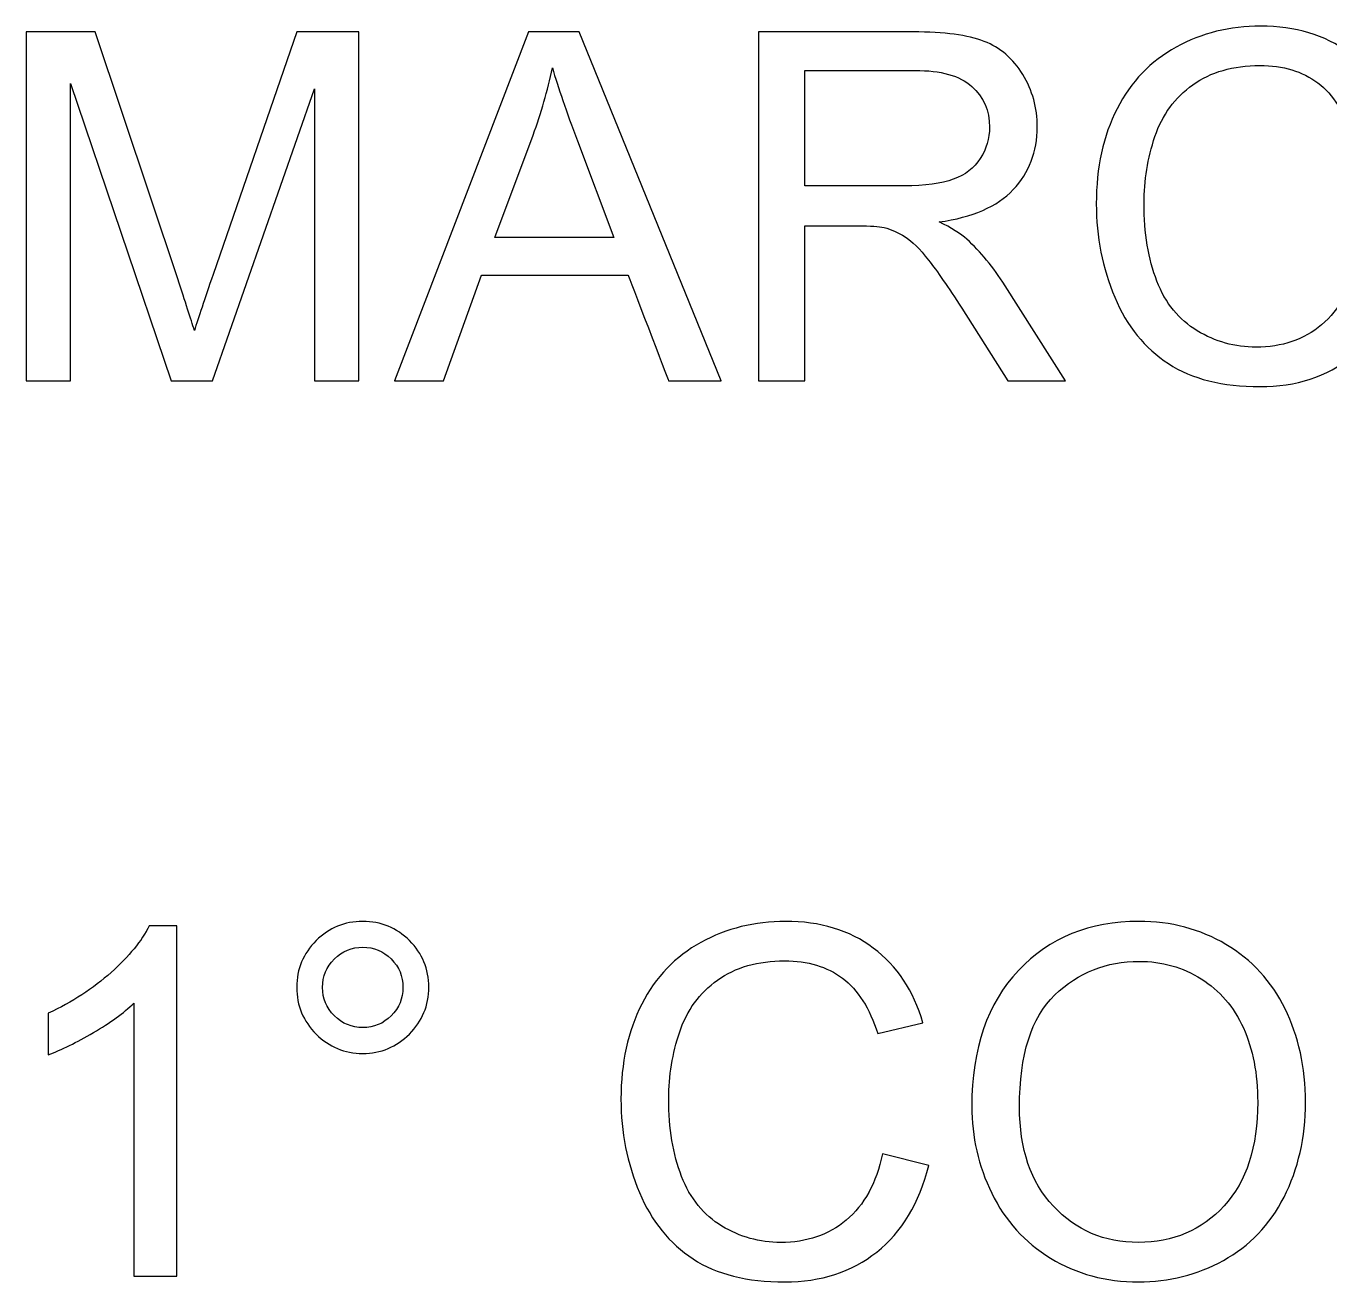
# Model space of a CAD drawing. Header units: centimetres. Extents: x -388 to 387, y -439 to 439.
# Drawn here: x -315.45 to -292.79, y -420.52 to -398.69 of the extents above; entities that cross this region are included whole.
import ezdxf

# ---------------------------------------------------------------- set-up
doc = ezdxf.new("R2010")
doc.units = ezdxf.units.CM
doc.header["$MEASUREMENT"] = 0
doc.layers.add('Layer 1', color=7, linetype='Continuous')

msp = doc.modelspace()

# ---------------------------------------------------------------- linework, layer by layer
at = {"layer": 'Layer 1', "color": 114}
for points, knots in [([(-315.4549, -404.8546), (-315.4549, -404.8546), (-315.4549, -398.7924), (-315.4549, -398.7924), (-315.4549, -398.7924), (-315.4549, -398.7924), (-314.2526, -398.7924), (-314.2526, -398.7924), (-314.2526, -398.7924), (-314.2526, -398.7924), (-312.8189, -403.0836), (-312.8189, -403.0836), (-312.8189, -403.0836), (-312.6863, -403.483), (-312.5903, -403.7822), (-312.5297, -403.9811), (-312.5297, -403.9811), (-312.4605, -403.761), (-312.3519, -403.4364), (-312.2051, -403.0089), (-312.2051, -403.0089), (-312.2051, -403.0089), (-310.746, -398.7924), (-310.746, -398.7924), (-310.746, -398.7924), (-310.746, -398.7924), (-309.6721, -398.7924), (-309.6721, -398.7924), (-309.6721, -398.7924), (-309.6721, -398.7924), (-309.6721, -404.8546), (-309.6721, -404.8546), (-309.6721, -404.8546), (-309.6721, -404.8546), (-310.4426, -404.8546), (-310.4426, -404.8546), (-310.4426, -404.8546), (-310.4426, -404.8546), (-310.4426, -399.783), (-310.4426, -399.783), (-310.4426, -399.783), (-310.4426, -399.783), (-312.2122, -404.8546), (-312.2122, -404.8546), (-312.2122, -404.8546), (-312.2122, -404.8546), (-312.9346, -404.8546), (-312.9346, -404.8546), (-312.9346, -404.8546), (-312.9346, -404.8546), (-314.6844, -399.6899), (-314.6844, -399.6899), (-314.6844, -399.6899), (-314.6844, -399.6899), (-314.6844, -404.8546), (-314.6844, -404.8546), (-314.6844, -404.8546), (-314.6844, -404.8546), (-315.4549, -404.8546), (-315.4549, -404.8546)], [0, 0, 0, 0, 0.0625, 0.0625, 0.0625, 0.0625, 0.125, 0.125, 0.125, 0.125, 0.1875, 0.1875, 0.1875, 0.1875, 0.25, 0.25, 0.25, 0.25, 0.3125, 0.3125, 0.3125, 0.3125, 0.375, 0.375, 0.375, 0.375, 0.4375, 0.4375, 0.4375, 0.4375, 0.5, 0.5, 0.5, 0.5, 0.5625, 0.5625, 0.5625, 0.5625, 0.625, 0.625, 0.625, 0.625, 0.6875, 0.6875, 0.6875, 0.6875, 0.75, 0.75, 0.75, 0.75, 0.8125, 0.8125, 0.8125, 0.8125, 0.875, 0.875, 0.875, 0.875, 1, 1, 1, 1]), ([(-309.0498, -404.8546), (-309.0498, -404.8546), (-306.7243, -398.7924), (-306.7243, -398.7924), (-306.7243, -398.7924), (-306.7243, -398.7924), (-305.8423, -398.7924), (-305.8423, -398.7924), (-305.8423, -398.7924), (-305.8423, -398.7924), (-303.3743, -404.8546), (-303.3743, -404.8546), (-303.3743, -404.8546), (-303.3743, -404.8546), (-304.2873, -404.8546), (-304.2873, -404.8546), (-304.2873, -404.8546), (-304.2873, -404.8546), (-304.9886, -403.0173), (-304.9886, -403.0173), (-304.9886, -403.0173), (-304.9886, -403.0173), (-307.5413, -403.0173), (-307.5413, -403.0173), (-307.5413, -403.0173), (-307.5413, -403.0173), (-308.1989, -404.8546), (-308.1989, -404.8546), (-308.1989, -404.8546), (-308.1989, -404.8546), (-309.0498, -404.8546), (-309.0498, -404.8546)], [0, 0, 0, 0, 0.1111111, 0.1111111, 0.1111111, 0.1111111, 0.2222222, 0.2222222, 0.2222222, 0.2222222, 0.3333333, 0.3333333, 0.3333333, 0.3333333, 0.4444444, 0.4444444, 0.4444444, 0.4444445, 0.5555556, 0.5555556, 0.5555556, 0.5555556, 0.6666667, 0.6666667, 0.6666667, 0.6666667, 0.7777778, 0.7777778, 0.7777778, 0.7777778, 1, 1, 1, 1]), ([(-302.7209, -404.8546), (-302.7209, -404.8546), (-302.7209, -398.7924), (-302.7209, -398.7924), (-302.7209, -398.7924), (-302.7209, -398.7924), (-300.0342, -398.7924), (-300.0342, -398.7924), (-300.0342, -398.7924), (-299.4937, -398.7924), (-299.0831, -398.8475), (-298.8023, -398.9561), (-298.8023, -398.9561), (-298.5214, -399.0648), (-298.2971, -399.2567), (-298.1292, -399.5319), (-298.1292, -399.5319), (-297.9612, -399.807), (-297.878, -400.1118), (-297.878, -400.4449), (-297.878, -400.4449), (-297.878, -400.8753), (-298.0177, -401.2379), (-298.2957, -401.5328), (-298.2957, -401.5328), (-298.5737, -401.8278), (-299.0026, -402.014), (-299.584, -402.0945), (-299.584, -402.0945), (-299.3709, -402.1961), (-299.2101, -402.2977), (-299.1, -402.3964), (-299.1, -402.3964), (-298.8658, -402.6109), (-298.6442, -402.8804), (-298.4368, -403.2036), (-298.4368, -403.2036), (-298.4368, -403.2036), (-297.3883, -404.8546), (-297.3883, -404.8546), (-297.3883, -404.8546), (-297.3883, -404.8546), (-298.3902, -404.8546), (-298.3902, -404.8546), (-298.3902, -404.8546), (-298.3902, -404.8546), (-299.1917, -403.5931), (-299.1917, -403.5931), (-299.1917, -403.5931), (-299.4246, -403.2276), (-299.6179, -402.9496), (-299.7689, -402.7563), (-299.7689, -402.7563), (-299.9213, -402.5629), (-300.0567, -402.4289), (-300.1767, -402.3513), (-300.1767, -402.3513), (-300.2952, -402.2751), (-300.418, -402.2215), (-300.5422, -402.1904), (-300.5422, -402.1904), (-300.6325, -402.1721), (-300.7806, -402.1622), (-300.9881, -402.1622), (-300.9881, -402.1622), (-300.9881, -402.1622), (-301.9166, -402.1622), (-301.9166, -402.1622), (-301.9166, -402.1622), (-301.9166, -402.1622), (-301.9166, -404.8546), (-301.9166, -404.8546), (-301.9166, -404.8546), (-301.9166, -404.8546), (-302.7209, -404.8546), (-302.7209, -404.8546)], [0, 0, 0, 0, 0.05, 0.05, 0.05, 0.05, 0.1, 0.1, 0.1, 0.1, 0.15, 0.15, 0.15, 0.15, 0.2, 0.2, 0.2, 0.2, 0.25, 0.25, 0.25, 0.25, 0.3, 0.3, 0.3, 0.3, 0.35, 0.35, 0.35, 0.35, 0.4, 0.4, 0.4, 0.4, 0.45, 0.45, 0.45, 0.45, 0.5, 0.5, 0.5, 0.5, 0.55, 0.55, 0.55, 0.55, 0.6, 0.6, 0.6, 0.6, 0.65, 0.65, 0.65, 0.65, 0.7, 0.7, 0.7, 0.7, 0.75, 0.75, 0.75, 0.75, 0.8, 0.8, 0.8, 0.8, 0.85, 0.85, 0.85, 0.85, 0.9, 0.9, 0.9, 0.9, 1, 1, 1, 1]), ([(-292.3054, -402.728), (-292.3054, -402.728), (-291.5011, -402.9312), (-291.5011, -402.9312), (-291.5011, -402.9312), (-291.669, -403.5902), (-291.971, -404.0912), (-292.407, -404.4369), (-292.407, -404.4369), (-292.8431, -404.7826), (-293.3765, -404.9562), (-294.0073, -404.9562), (-294.0073, -404.9562), (-294.6592, -404.9562), (-295.1898, -404.8236), (-295.599, -404.5569), (-295.599, -404.5569), (-296.0082, -404.2916), (-296.3187, -403.9063), (-296.5317, -403.4026), (-296.5317, -403.4026), (-296.7448, -402.8974), (-296.8521, -402.3569), (-296.8521, -401.7784), (-296.8521, -401.7784), (-296.8521, -401.1476), (-296.7321, -400.5973), (-296.4908, -400.1274), (-296.4908, -400.1274), (-296.2495, -399.6575), (-295.9066, -399.3004), (-295.4621, -399.0563), (-295.4621, -399.0563), (-295.0176, -398.8122), (-294.528, -398.6908), (-293.9946, -398.6908), (-293.9946, -398.6908), (-293.3878, -398.6908), (-292.8784, -398.8447), (-292.4663, -399.1537), (-292.4663, -399.1537), (-292.0529, -399.4627), (-291.765, -399.8959), (-291.6027, -400.4547), (-291.6027, -400.4547), (-291.6027, -400.4547), (-292.3901, -400.641), (-292.3901, -400.641), (-292.3901, -400.641), (-292.5298, -400.2007), (-292.7344, -399.879), (-293.0011, -399.6786), (-293.0011, -399.6786), (-293.2678, -399.4768), (-293.6037, -399.3766), (-294.0087, -399.3766), (-294.0087, -399.3766), (-294.4729, -399.3766), (-294.8624, -399.4881), (-295.1742, -399.7111), (-295.1742, -399.7111), (-295.4861, -399.934), (-295.7062, -400.2346), (-295.8318, -400.61), (-295.8318, -400.61), (-295.9588, -400.9867), (-296.0223, -401.3748), (-296.0223, -401.7741), (-296.0223, -401.7741), (-296.0223, -402.2892), (-295.9475, -402.7393), (-295.798, -403.1232), (-295.798, -403.1232), (-295.6484, -403.5084), (-295.4155, -403.7949), (-295.0995, -403.9854), (-295.0995, -403.9854), (-294.7834, -404.1759), (-294.4419, -404.2704), (-294.0736, -404.2704), (-294.0736, -404.2704), (-293.6248, -404.2704), (-293.2467, -404.1406), (-292.9362, -403.8823), (-292.9362, -403.8823), (-292.6258, -403.6227), (-292.4155, -403.2389), (-292.3054, -402.728)], [0, 0, 0, 0, 0.0434783, 0.0434783, 0.0434783, 0.0434783, 0.0869565, 0.0869565, 0.0869565, 0.0869565, 0.1304348, 0.1304348, 0.1304348, 0.1304348, 0.173913, 0.173913, 0.173913, 0.1739131, 0.2173913, 0.2173913, 0.2173913, 0.2173913, 0.2608696, 0.2608696, 0.2608696, 0.2608696, 0.3043478, 0.3043478, 0.3043478, 0.3043478, 0.3478261, 0.3478261, 0.3478261, 0.3478261, 0.3913043, 0.3913043, 0.3913043, 0.3913044, 0.4347826, 0.4347826, 0.4347826, 0.4347826, 0.4782609, 0.4782609, 0.4782609, 0.4782609, 0.5217391, 0.5217391, 0.5217391, 0.5217391, 0.5652174, 0.5652174, 0.5652174, 0.5652174, 0.6086957, 0.6086957, 0.6086957, 0.6086957, 0.6521739, 0.6521739, 0.6521739, 0.6521739, 0.6956522, 0.6956522, 0.6956522, 0.6956522, 0.7391304, 0.7391304, 0.7391304, 0.7391304, 0.7826087, 0.7826087, 0.7826087, 0.7826087, 0.826087, 0.826087, 0.826087, 0.826087, 0.8695652, 0.8695652, 0.8695652, 0.8695652, 0.9130435, 0.9130435, 0.9130435, 0.9130435, 1, 1, 1, 1]), ([(-307.3057, -402.3654), (-307.3057, -402.3654), (-305.2398, -402.3654), (-305.2398, -402.3654), (-305.2398, -402.3654), (-305.2398, -402.3654), (-305.872, -400.6848), (-305.872, -400.6848), (-305.872, -400.6848), (-306.0625, -400.1739), (-306.2064, -399.752), (-306.3066, -399.419), (-306.3066, -399.419), (-306.3898, -399.8141), (-306.5013, -400.2021), (-306.641, -400.586), (-306.641, -400.586), (-306.641, -400.586), (-307.3057, -402.3654), (-307.3057, -402.3654)], [0, 0, 0, 0, 0.1666667, 0.1666667, 0.1666667, 0.1666667, 0.3333333, 0.3333333, 0.3333333, 0.3333333, 0.5, 0.5, 0.5, 0.5, 0.6666667, 0.6666667, 0.6666667, 0.6666667, 1, 1, 1, 1]), ([(-301.9166, -401.4679), (-301.9166, -401.4679), (-300.195, -401.4679), (-300.195, -401.4679), (-300.195, -401.4679), (-299.8281, -401.4679), (-299.5431, -401.4298), (-299.3371, -401.3536), (-299.3371, -401.3536), (-299.131, -401.2788), (-298.9744, -401.1575), (-298.8686, -400.9896), (-298.8686, -400.9896), (-298.7613, -400.823), (-298.7077, -400.6424), (-298.7077, -400.4463), (-298.7077, -400.4463), (-298.7077, -400.1598), (-298.8107, -399.9227), (-299.0182, -399.7379), (-299.0182, -399.7379), (-299.2256, -399.553), (-299.553, -399.4613), (-300.0003, -399.4613), (-300.0003, -399.4613), (-300.0003, -399.4613), (-301.9166, -399.4613), (-301.9166, -399.4613), (-301.9166, -399.4613), (-301.9166, -399.4613), (-301.9166, -401.4679), (-301.9166, -401.4679)], [0, 0, 0, 0, 0.1111111, 0.1111111, 0.1111111, 0.1111111, 0.2222222, 0.2222222, 0.2222222, 0.2222222, 0.3333333, 0.3333333, 0.3333333, 0.3333333, 0.4444444, 0.4444444, 0.4444444, 0.4444445, 0.5555556, 0.5555556, 0.5555556, 0.5555556, 0.6666667, 0.6666667, 0.6666667, 0.6666667, 0.7777778, 0.7777778, 0.7777778, 0.7777778, 1, 1, 1, 1])]:
    msp.add_open_spline(points, degree=3, knots=knots, dxfattribs=at)
at = {"layer": 'Layer 1', "color": 114, "lineweight": 9}
for points, knots in [([(-315.4549, -404.8546), (-315.4549, -404.8546), (-315.4549, -398.7924), (-315.4549, -398.7924), (-315.4549, -398.7924), (-315.4549, -398.7924), (-314.2526, -398.7924), (-314.2526, -398.7924), (-314.2526, -398.7924), (-314.2526, -398.7924), (-312.8189, -403.0836), (-312.8189, -403.0836), (-312.8189, -403.0836), (-312.6863, -403.483), (-312.5903, -403.7822), (-312.5297, -403.9811), (-312.5297, -403.9811), (-312.4605, -403.761), (-312.3519, -403.4364), (-312.2051, -403.0089), (-312.2051, -403.0089), (-312.2051, -403.0089), (-310.746, -398.7924), (-310.746, -398.7924), (-310.746, -398.7924), (-310.746, -398.7924), (-309.6721, -398.7924), (-309.6721, -398.7924), (-309.6721, -398.7924), (-309.6721, -398.7924), (-309.6721, -404.8546), (-309.6721, -404.8546), (-309.6721, -404.8546), (-309.6721, -404.8546), (-310.4426, -404.8546), (-310.4426, -404.8546), (-310.4426, -404.8546), (-310.4426, -404.8546), (-310.4426, -399.783), (-310.4426, -399.783), (-310.4426, -399.783), (-310.4426, -399.783), (-312.2122, -404.8546), (-312.2122, -404.8546), (-312.2122, -404.8546), (-312.2122, -404.8546), (-312.9346, -404.8546), (-312.9346, -404.8546), (-312.9346, -404.8546), (-312.9346, -404.8546), (-314.6844, -399.6899), (-314.6844, -399.6899), (-314.6844, -399.6899), (-314.6844, -399.6899), (-314.6844, -404.8546), (-314.6844, -404.8546), (-314.6844, -404.8546), (-314.6844, -404.8546), (-315.4549, -404.8546), (-315.4549, -404.8546)], [0, 0, 0, 0, 0.0625, 0.0625, 0.0625, 0.0625, 0.125, 0.125, 0.125, 0.125, 0.1875, 0.1875, 0.1875, 0.1875, 0.25, 0.25, 0.25, 0.25, 0.3125, 0.3125, 0.3125, 0.3125, 0.375, 0.375, 0.375, 0.375, 0.4375, 0.4375, 0.4375, 0.4375, 0.5, 0.5, 0.5, 0.5, 0.5625, 0.5625, 0.5625, 0.5625, 0.625, 0.625, 0.625, 0.625, 0.6875, 0.6875, 0.6875, 0.6875, 0.75, 0.75, 0.75, 0.75, 0.8125, 0.8125, 0.8125, 0.8125, 0.875, 0.875, 0.875, 0.875, 1, 1, 1, 1]), ([(-309.0498, -404.8546), (-309.0498, -404.8546), (-306.7243, -398.7924), (-306.7243, -398.7924), (-306.7243, -398.7924), (-306.7243, -398.7924), (-305.8423, -398.7924), (-305.8423, -398.7924), (-305.8423, -398.7924), (-305.8423, -398.7924), (-303.3743, -404.8546), (-303.3743, -404.8546), (-303.3743, -404.8546), (-303.3743, -404.8546), (-304.2873, -404.8546), (-304.2873, -404.8546), (-304.2873, -404.8546), (-304.2873, -404.8546), (-304.9886, -403.0173), (-304.9886, -403.0173), (-304.9886, -403.0173), (-304.9886, -403.0173), (-307.5413, -403.0173), (-307.5413, -403.0173), (-307.5413, -403.0173), (-307.5413, -403.0173), (-308.1989, -404.8546), (-308.1989, -404.8546), (-308.1989, -404.8546), (-308.1989, -404.8546), (-309.0498, -404.8546), (-309.0498, -404.8546)], [0, 0, 0, 0, 0.1111111, 0.1111111, 0.1111111, 0.1111111, 0.2222222, 0.2222222, 0.2222222, 0.2222222, 0.3333333, 0.3333333, 0.3333333, 0.3333333, 0.4444444, 0.4444444, 0.4444444, 0.4444445, 0.5555556, 0.5555556, 0.5555556, 0.5555556, 0.6666667, 0.6666667, 0.6666667, 0.6666667, 0.7777778, 0.7777778, 0.7777778, 0.7777778, 1, 1, 1, 1]), ([(-302.7209, -404.8546), (-302.7209, -404.8546), (-302.7209, -398.7924), (-302.7209, -398.7924), (-302.7209, -398.7924), (-302.7209, -398.7924), (-300.0342, -398.7924), (-300.0342, -398.7924), (-300.0342, -398.7924), (-299.4937, -398.7924), (-299.0831, -398.8475), (-298.8023, -398.9561), (-298.8023, -398.9561), (-298.5214, -399.0648), (-298.2971, -399.2567), (-298.1292, -399.5319), (-298.1292, -399.5319), (-297.9612, -399.807), (-297.878, -400.1118), (-297.878, -400.4449), (-297.878, -400.4449), (-297.878, -400.8753), (-298.0177, -401.2379), (-298.2957, -401.5328), (-298.2957, -401.5328), (-298.5737, -401.8278), (-299.0026, -402.014), (-299.584, -402.0945), (-299.584, -402.0945), (-299.3709, -402.1961), (-299.2101, -402.2977), (-299.1, -402.3964), (-299.1, -402.3964), (-298.8658, -402.6109), (-298.6442, -402.8804), (-298.4368, -403.2036), (-298.4368, -403.2036), (-298.4368, -403.2036), (-297.3883, -404.8546), (-297.3883, -404.8546), (-297.3883, -404.8546), (-297.3883, -404.8546), (-298.3902, -404.8546), (-298.3902, -404.8546), (-298.3902, -404.8546), (-298.3902, -404.8546), (-299.1917, -403.5931), (-299.1917, -403.5931), (-299.1917, -403.5931), (-299.4246, -403.2276), (-299.6179, -402.9496), (-299.7689, -402.7563), (-299.7689, -402.7563), (-299.9213, -402.5629), (-300.0567, -402.4289), (-300.1767, -402.3513), (-300.1767, -402.3513), (-300.2952, -402.2751), (-300.418, -402.2215), (-300.5422, -402.1904), (-300.5422, -402.1904), (-300.6325, -402.1721), (-300.7806, -402.1622), (-300.9881, -402.1622), (-300.9881, -402.1622), (-300.9881, -402.1622), (-301.9166, -402.1622), (-301.9166, -402.1622), (-301.9166, -402.1622), (-301.9166, -402.1622), (-301.9166, -404.8546), (-301.9166, -404.8546), (-301.9166, -404.8546), (-301.9166, -404.8546), (-302.7209, -404.8546), (-302.7209, -404.8546)], [0, 0, 0, 0, 0.05, 0.05, 0.05, 0.05, 0.1, 0.1, 0.1, 0.1, 0.15, 0.15, 0.15, 0.15, 0.2, 0.2, 0.2, 0.2, 0.25, 0.25, 0.25, 0.25, 0.3, 0.3, 0.3, 0.3, 0.35, 0.35, 0.35, 0.35, 0.4, 0.4, 0.4, 0.4, 0.45, 0.45, 0.45, 0.45, 0.5, 0.5, 0.5, 0.5, 0.55, 0.55, 0.55, 0.55, 0.6, 0.6, 0.6, 0.6, 0.65, 0.65, 0.65, 0.65, 0.7, 0.7, 0.7, 0.7, 0.75, 0.75, 0.75, 0.75, 0.8, 0.8, 0.8, 0.8, 0.85, 0.85, 0.85, 0.85, 0.9, 0.9, 0.9, 0.9, 1, 1, 1, 1]), ([(-292.3054, -402.728), (-292.3054, -402.728), (-291.5011, -402.9312), (-291.5011, -402.9312), (-291.5011, -402.9312), (-291.669, -403.5902), (-291.971, -404.0912), (-292.407, -404.4369), (-292.407, -404.4369), (-292.8431, -404.7826), (-293.3765, -404.9562), (-294.0073, -404.9562), (-294.0073, -404.9562), (-294.6592, -404.9562), (-295.1898, -404.8236), (-295.599, -404.5569), (-295.599, -404.5569), (-296.0082, -404.2916), (-296.3187, -403.9063), (-296.5317, -403.4026), (-296.5317, -403.4026), (-296.7448, -402.8974), (-296.8521, -402.3569), (-296.8521, -401.7784), (-296.8521, -401.7784), (-296.8521, -401.1476), (-296.7321, -400.5973), (-296.4908, -400.1274), (-296.4908, -400.1274), (-296.2495, -399.6575), (-295.9066, -399.3004), (-295.4621, -399.0563), (-295.4621, -399.0563), (-295.0176, -398.8122), (-294.528, -398.6908), (-293.9946, -398.6908), (-293.9946, -398.6908), (-293.3878, -398.6908), (-292.8784, -398.8447), (-292.4663, -399.1537), (-292.4663, -399.1537), (-292.0529, -399.4627), (-291.765, -399.8959), (-291.6027, -400.4547), (-291.6027, -400.4547), (-291.6027, -400.4547), (-292.3901, -400.641), (-292.3901, -400.641), (-292.3901, -400.641), (-292.5298, -400.2007), (-292.7344, -399.879), (-293.0011, -399.6786), (-293.0011, -399.6786), (-293.2678, -399.4768), (-293.6037, -399.3766), (-294.0087, -399.3766), (-294.0087, -399.3766), (-294.4729, -399.3766), (-294.8624, -399.4881), (-295.1742, -399.7111), (-295.1742, -399.7111), (-295.4861, -399.934), (-295.7062, -400.2346), (-295.8318, -400.61), (-295.8318, -400.61), (-295.9588, -400.9867), (-296.0223, -401.3748), (-296.0223, -401.7741), (-296.0223, -401.7741), (-296.0223, -402.2892), (-295.9475, -402.7393), (-295.798, -403.1232), (-295.798, -403.1232), (-295.6484, -403.5084), (-295.4155, -403.7949), (-295.0995, -403.9854), (-295.0995, -403.9854), (-294.7834, -404.1759), (-294.4419, -404.2704), (-294.0736, -404.2704), (-294.0736, -404.2704), (-293.6248, -404.2704), (-293.2467, -404.1406), (-292.9362, -403.8823), (-292.9362, -403.8823), (-292.6258, -403.6227), (-292.4155, -403.2389), (-292.3054, -402.728)], [0, 0, 0, 0, 0.0434783, 0.0434783, 0.0434783, 0.0434783, 0.0869565, 0.0869565, 0.0869565, 0.0869565, 0.1304348, 0.1304348, 0.1304348, 0.1304348, 0.173913, 0.173913, 0.173913, 0.1739131, 0.2173913, 0.2173913, 0.2173913, 0.2173913, 0.2608696, 0.2608696, 0.2608696, 0.2608696, 0.3043478, 0.3043478, 0.3043478, 0.3043478, 0.3478261, 0.3478261, 0.3478261, 0.3478261, 0.3913043, 0.3913043, 0.3913043, 0.3913044, 0.4347826, 0.4347826, 0.4347826, 0.4347826, 0.4782609, 0.4782609, 0.4782609, 0.4782609, 0.5217391, 0.5217391, 0.5217391, 0.5217391, 0.5652174, 0.5652174, 0.5652174, 0.5652174, 0.6086957, 0.6086957, 0.6086957, 0.6086957, 0.6521739, 0.6521739, 0.6521739, 0.6521739, 0.6956522, 0.6956522, 0.6956522, 0.6956522, 0.7391304, 0.7391304, 0.7391304, 0.7391304, 0.7826087, 0.7826087, 0.7826087, 0.7826087, 0.826087, 0.826087, 0.826087, 0.826087, 0.8695652, 0.8695652, 0.8695652, 0.8695652, 0.9130435, 0.9130435, 0.9130435, 0.9130435, 1, 1, 1, 1]), ([(-307.3057, -402.3654), (-307.3057, -402.3654), (-305.2398, -402.3654), (-305.2398, -402.3654), (-305.2398, -402.3654), (-305.2398, -402.3654), (-305.872, -400.6848), (-305.872, -400.6848), (-305.872, -400.6848), (-306.0625, -400.1739), (-306.2064, -399.752), (-306.3066, -399.419), (-306.3066, -399.419), (-306.3898, -399.8141), (-306.5013, -400.2021), (-306.641, -400.586), (-306.641, -400.586), (-306.641, -400.586), (-307.3057, -402.3654), (-307.3057, -402.3654)], [0, 0, 0, 0, 0.1666667, 0.1666667, 0.1666667, 0.1666667, 0.3333333, 0.3333333, 0.3333333, 0.3333333, 0.5, 0.5, 0.5, 0.5, 0.6666667, 0.6666667, 0.6666667, 0.6666667, 1, 1, 1, 1]), ([(-301.9166, -401.4679), (-301.9166, -401.4679), (-300.195, -401.4679), (-300.195, -401.4679), (-300.195, -401.4679), (-299.8281, -401.4679), (-299.5431, -401.4298), (-299.3371, -401.3536), (-299.3371, -401.3536), (-299.131, -401.2788), (-298.9744, -401.1575), (-298.8686, -400.9896), (-298.8686, -400.9896), (-298.7613, -400.823), (-298.7077, -400.6424), (-298.7077, -400.4463), (-298.7077, -400.4463), (-298.7077, -400.1598), (-298.8107, -399.9227), (-299.0182, -399.7379), (-299.0182, -399.7379), (-299.2256, -399.553), (-299.553, -399.4613), (-300.0003, -399.4613), (-300.0003, -399.4613), (-300.0003, -399.4613), (-301.9166, -399.4613), (-301.9166, -399.4613), (-301.9166, -399.4613), (-301.9166, -399.4613), (-301.9166, -401.4679), (-301.9166, -401.4679)], [0, 0, 0, 0, 0.1111111, 0.1111111, 0.1111111, 0.1111111, 0.2222222, 0.2222222, 0.2222222, 0.2222222, 0.3333333, 0.3333333, 0.3333333, 0.3333333, 0.4444444, 0.4444444, 0.4444444, 0.4444445, 0.5555556, 0.5555556, 0.5555556, 0.5555556, 0.6666667, 0.6666667, 0.6666667, 0.6666667, 0.7777778, 0.7777778, 0.7777778, 0.7777778, 1, 1, 1, 1])]:
    msp.add_open_spline(points, degree=3, knots=knots, dxfattribs=at)
at = {"layer": 'Layer 1', "color": 240}
for points, knots in [([(-310.7498, -415.3942), (-310.7498, -415.0781), (-310.6369, -414.8085), (-310.4125, -414.5842), (-310.4125, -414.5842), (-310.1881, -414.3612), (-309.9186, -414.2497), (-309.6039, -414.2497), (-309.6039, -414.2497), (-309.285, -414.2497), (-309.0141, -414.3612), (-308.7897, -414.5842), (-308.7897, -414.5842), (-308.5668, -414.8085), (-308.4553, -415.0781), (-308.4553, -415.3942), (-308.4553, -415.3942), (-308.4553, -415.7117), (-308.5682, -415.9826), (-308.7925, -416.207), (-308.7925, -416.207), (-309.0169, -416.4313), (-309.2878, -416.5442), (-309.6039, -416.5442), (-309.6039, -416.5442), (-309.9186, -416.5442), (-310.1881, -416.4327), (-310.4125, -416.2098), (-310.4125, -416.2098), (-310.6369, -415.9854), (-310.7498, -415.7145), (-310.7498, -415.3942)], [0, 0, 0, 0, 0.1111111, 0.1111111, 0.1111111, 0.1111111, 0.2222222, 0.2222222, 0.2222222, 0.2222222, 0.3333333, 0.3333333, 0.3333333, 0.3333333, 0.4444444, 0.4444444, 0.4444444, 0.4444445, 0.5555556, 0.5555556, 0.5555556, 0.5555556, 0.6666667, 0.6666667, 0.6666667, 0.6666667, 0.7777778, 0.7777778, 0.7777778, 0.7777778, 1, 1, 1, 1]), ([(-300.5671, -418.2869), (-300.5671, -418.2869), (-299.7628, -418.4901), (-299.7628, -418.4901), (-299.7628, -418.4901), (-299.9307, -419.1491), (-300.2327, -419.6501), (-300.6687, -419.9958), (-300.6687, -419.9958), (-301.1048, -420.3415), (-301.6382, -420.5151), (-302.269, -420.5151), (-302.269, -420.5151), (-302.9209, -420.5151), (-303.4515, -420.3825), (-303.8607, -420.1158), (-303.8607, -420.1158), (-304.2699, -419.8505), (-304.5804, -419.4652), (-304.7934, -418.9615), (-304.7934, -418.9615), (-305.0065, -418.4563), (-305.1138, -417.9158), (-305.1138, -417.3373), (-305.1138, -417.3373), (-305.1138, -416.7065), (-304.9938, -416.1562), (-304.7525, -415.6863), (-304.7525, -415.6863), (-304.5112, -415.2164), (-304.1683, -414.8593), (-303.7238, -414.6152), (-303.7238, -414.6152), (-303.2793, -414.3711), (-302.7897, -414.2497), (-302.2563, -414.2497), (-302.2563, -414.2497), (-301.6495, -414.2497), (-301.1401, -414.4036), (-300.728, -414.7126), (-300.728, -414.7126), (-300.3146, -415.0216), (-300.0267, -415.4548), (-299.8644, -416.0136), (-299.8644, -416.0136), (-299.8644, -416.0136), (-300.6518, -416.1999), (-300.6518, -416.1999), (-300.6518, -416.1999), (-300.7915, -415.7596), (-300.9961, -415.4379), (-301.2628, -415.2375), (-301.2628, -415.2375), (-301.5295, -415.0357), (-301.8654, -414.9355), (-302.2704, -414.9355), (-302.2704, -414.9355), (-302.7346, -414.9355), (-303.1241, -415.047), (-303.4359, -415.27), (-303.4359, -415.27), (-303.7478, -415.4929), (-303.9679, -415.7935), (-304.0935, -416.1689), (-304.0935, -416.1689), (-304.2205, -416.5456), (-304.284, -416.9337), (-304.284, -417.333), (-304.284, -417.333), (-304.284, -417.8481), (-304.2092, -418.2982), (-304.0597, -418.6821), (-304.0597, -418.6821), (-303.9101, -419.0673), (-303.6772, -419.3538), (-303.3612, -419.5443), (-303.3612, -419.5443), (-303.0451, -419.7348), (-302.7036, -419.8293), (-302.3353, -419.8293), (-302.3353, -419.8293), (-301.8865, -419.8293), (-301.5084, -419.6995), (-301.1979, -419.4412), (-301.1979, -419.4412), (-300.8875, -419.1816), (-300.6772, -418.7978), (-300.5671, -418.2869)], [0, 0, 0, 0, 0.0434783, 0.0434783, 0.0434783, 0.0434783, 0.0869565, 0.0869565, 0.0869565, 0.0869565, 0.1304348, 0.1304348, 0.1304348, 0.1304348, 0.173913, 0.173913, 0.173913, 0.1739131, 0.2173913, 0.2173913, 0.2173913, 0.2173913, 0.2608696, 0.2608696, 0.2608696, 0.2608696, 0.3043478, 0.3043478, 0.3043478, 0.3043478, 0.3478261, 0.3478261, 0.3478261, 0.3478261, 0.3913043, 0.3913043, 0.3913043, 0.3913044, 0.4347826, 0.4347826, 0.4347826, 0.4347826, 0.4782609, 0.4782609, 0.4782609, 0.4782609, 0.5217391, 0.5217391, 0.5217391, 0.5217391, 0.5652174, 0.5652174, 0.5652174, 0.5652174, 0.6086957, 0.6086957, 0.6086957, 0.6086957, 0.6521739, 0.6521739, 0.6521739, 0.6521739, 0.6956522, 0.6956522, 0.6956522, 0.6956522, 0.7391304, 0.7391304, 0.7391304, 0.7391304, 0.7826087, 0.7826087, 0.7826087, 0.7826087, 0.826087, 0.826087, 0.826087, 0.826087, 0.8695652, 0.8695652, 0.8695652, 0.8695652, 0.9130435, 0.9130435, 0.9130435, 0.9130435, 1, 1, 1, 1]), ([(-299.0163, -417.4629), (-299.0163, -416.4581), (-298.7454, -415.6707), (-298.2049, -415.1021), (-298.2049, -415.1021), (-297.6644, -414.5334), (-296.9674, -414.2497), (-296.1122, -414.2497), (-296.1122, -414.2497), (-295.552, -414.2497), (-295.0482, -414.3838), (-294.5981, -414.6505), (-294.5981, -414.6505), (-294.1494, -414.9172), (-293.8065, -415.2897), (-293.5708, -415.7681), (-293.5708, -415.7681), (-293.3351, -416.2451), (-293.2166, -416.7869), (-293.2166, -417.3923), (-293.2166, -417.3923), (-293.2166, -418.0061), (-293.3408, -418.5565), (-293.5891, -419.0405), (-293.5891, -419.0405), (-293.8375, -419.5259), (-294.1889, -419.8928), (-294.6432, -420.1412), (-294.6432, -420.1412), (-295.099, -420.3909), (-295.5901, -420.5151), (-296.1165, -420.5151), (-296.1165, -420.5151), (-296.688, -420.5151), (-297.1974, -420.3768), (-297.6475, -420.1016), (-297.6475, -420.1016), (-298.0963, -419.8265), (-298.4377, -419.4511), (-298.6692, -418.9742), (-298.6692, -418.9742), (-298.9006, -418.4986), (-299.0163, -417.9948), (-299.0163, -417.4629)], [0, 0, 0, 0, 0.0833333, 0.0833333, 0.0833333, 0.0833333, 0.1666667, 0.1666667, 0.1666667, 0.1666667, 0.25, 0.25, 0.25, 0.25, 0.3333333, 0.3333333, 0.3333333, 0.3333333, 0.4166667, 0.4166667, 0.4166667, 0.4166667, 0.5, 0.5, 0.5, 0.5, 0.5833333, 0.5833333, 0.5833333, 0.5833333, 0.6666667, 0.6666667, 0.6666667, 0.6666667, 0.75, 0.75, 0.75, 0.75, 0.8333333, 0.8333333, 0.8333333, 0.8333333, 1, 1, 1, 1]), ([(-312.834, -420.4135), (-312.834, -420.4135), (-313.5791, -420.4135), (-313.5791, -420.4135), (-313.5791, -420.4135), (-313.5791, -420.4135), (-313.5791, -415.6693), (-313.5791, -415.6693), (-313.5791, -415.6693), (-313.7583, -415.8415), (-313.9939, -416.0122), (-314.2846, -416.183), (-314.2846, -416.183), (-314.5753, -416.3537), (-314.8378, -416.4821), (-315.0692, -416.5668), (-315.0692, -416.5668), (-315.0692, -416.5668), (-315.0692, -415.8471), (-315.0692, -415.8471), (-315.0692, -415.8471), (-314.6529, -415.6524), (-314.2888, -415.4153), (-313.977, -415.1359), (-313.977, -415.1359), (-313.6651, -414.8579), (-313.4436, -414.5884), (-313.3138, -414.3259), (-313.3138, -414.3259), (-313.3138, -414.3259), (-312.834, -414.3259), (-312.834, -414.3259), (-312.834, -414.3259), (-312.834, -414.3259), (-312.834, -420.4135), (-312.834, -420.4135)], [0, 0, 0, 0, 0.1, 0.1, 0.1, 0.1, 0.2, 0.2, 0.2, 0.2, 0.3, 0.3, 0.3, 0.3, 0.4, 0.4, 0.4, 0.4, 0.5, 0.5, 0.5, 0.5, 0.6, 0.6, 0.6, 0.6, 0.7, 0.7, 0.7, 0.7, 0.8, 0.8, 0.8, 0.8, 1, 1, 1, 1]), ([(-310.301, -415.397), (-310.301, -415.5903), (-310.2333, -415.754), (-310.0964, -415.8909), (-310.0964, -415.8909), (-309.9595, -416.0277), (-309.7944, -416.0955), (-309.5997, -416.0955), (-309.5997, -416.0955), (-309.4092, -416.0955), (-309.2455, -416.0277), (-309.1086, -415.8909), (-309.1086, -415.8909), (-308.9718, -415.754), (-308.904, -415.5903), (-308.904, -415.397), (-308.904, -415.397), (-308.904, -415.2037), (-308.9718, -415.04), (-309.1086, -414.9031), (-309.1086, -414.9031), (-309.2455, -414.7662), (-309.4092, -414.6985), (-309.5997, -414.6985), (-309.5997, -414.6985), (-309.7944, -414.6985), (-309.9595, -414.7662), (-310.0964, -414.9031), (-310.0964, -414.9031), (-310.2333, -415.04), (-310.301, -415.2037), (-310.301, -415.397)], [0, 0, 0, 0, 0.1111111, 0.1111111, 0.1111111, 0.1111111, 0.2222222, 0.2222222, 0.2222222, 0.2222222, 0.3333333, 0.3333333, 0.3333333, 0.3333333, 0.4444444, 0.4444444, 0.4444444, 0.4444445, 0.5555556, 0.5555556, 0.5555556, 0.5555556, 0.6666667, 0.6666667, 0.6666667, 0.6666667, 0.7777778, 0.7777778, 0.7777778, 0.7777778, 1, 1, 1, 1]), ([(-298.1866, -417.477), (-298.1866, -418.2065), (-297.9904, -418.7808), (-297.5981, -419.1999), (-297.5981, -419.1999), (-297.2058, -419.619), (-296.7134, -419.8293), (-296.1207, -419.8293), (-296.1207, -419.8293), (-295.5167, -419.8293), (-295.0214, -419.6176), (-294.6305, -419.1943), (-294.6305, -419.1943), (-294.2411, -418.771), (-294.0463, -418.1698), (-294.0463, -417.3909), (-294.0463, -417.3909), (-294.0463, -416.8984), (-294.1296, -416.468), (-294.2961, -416.1011), (-294.2961, -416.1011), (-294.4626, -415.7342), (-294.7067, -415.4492), (-295.0271, -415.2474), (-295.0271, -415.2474), (-295.3488, -415.0456), (-295.7086, -414.944), (-296.108, -414.944), (-296.108, -414.944), (-296.6753, -414.944), (-297.1635, -415.1387), (-297.5727, -415.5282), (-297.5727, -415.5282), (-297.9819, -415.9177), (-298.1866, -416.5668), (-298.1866, -417.477)], [0, 0, 0, 0, 0.1, 0.1, 0.1, 0.1, 0.2, 0.2, 0.2, 0.2, 0.3, 0.3, 0.3, 0.3, 0.4, 0.4, 0.4, 0.4, 0.5, 0.5, 0.5, 0.5, 0.6, 0.6, 0.6, 0.6, 0.7, 0.7, 0.7, 0.7, 0.8, 0.8, 0.8, 0.8, 1, 1, 1, 1])]:
    msp.add_open_spline(points, degree=3, knots=knots, dxfattribs=at)
at = {"layer": 'Layer 1', "color": 240, "lineweight": 9}
for points, knots in [([(-310.7498, -415.3942), (-310.7498, -415.0781), (-310.6369, -414.8085), (-310.4125, -414.5842), (-310.4125, -414.5842), (-310.1881, -414.3612), (-309.9186, -414.2497), (-309.6039, -414.2497), (-309.6039, -414.2497), (-309.285, -414.2497), (-309.0141, -414.3612), (-308.7897, -414.5842), (-308.7897, -414.5842), (-308.5668, -414.8085), (-308.4553, -415.0781), (-308.4553, -415.3942), (-308.4553, -415.3942), (-308.4553, -415.7117), (-308.5682, -415.9826), (-308.7925, -416.207), (-308.7925, -416.207), (-309.0169, -416.4313), (-309.2878, -416.5442), (-309.6039, -416.5442), (-309.6039, -416.5442), (-309.9186, -416.5442), (-310.1881, -416.4327), (-310.4125, -416.2098), (-310.4125, -416.2098), (-310.6369, -415.9854), (-310.7498, -415.7145), (-310.7498, -415.3942)], [0, 0, 0, 0, 0.1111111, 0.1111111, 0.1111111, 0.1111111, 0.2222222, 0.2222222, 0.2222222, 0.2222222, 0.3333333, 0.3333333, 0.3333333, 0.3333333, 0.4444444, 0.4444444, 0.4444444, 0.4444445, 0.5555556, 0.5555556, 0.5555556, 0.5555556, 0.6666667, 0.6666667, 0.6666667, 0.6666667, 0.7777778, 0.7777778, 0.7777778, 0.7777778, 1, 1, 1, 1]), ([(-300.5671, -418.2869), (-300.5671, -418.2869), (-299.7628, -418.4901), (-299.7628, -418.4901), (-299.7628, -418.4901), (-299.9307, -419.1491), (-300.2327, -419.6501), (-300.6687, -419.9958), (-300.6687, -419.9958), (-301.1048, -420.3415), (-301.6382, -420.5151), (-302.269, -420.5151), (-302.269, -420.5151), (-302.9209, -420.5151), (-303.4515, -420.3825), (-303.8607, -420.1158), (-303.8607, -420.1158), (-304.2699, -419.8505), (-304.5804, -419.4652), (-304.7934, -418.9615), (-304.7934, -418.9615), (-305.0065, -418.4563), (-305.1138, -417.9158), (-305.1138, -417.3373), (-305.1138, -417.3373), (-305.1138, -416.7065), (-304.9938, -416.1562), (-304.7525, -415.6863), (-304.7525, -415.6863), (-304.5112, -415.2164), (-304.1683, -414.8593), (-303.7238, -414.6152), (-303.7238, -414.6152), (-303.2793, -414.3711), (-302.7897, -414.2497), (-302.2563, -414.2497), (-302.2563, -414.2497), (-301.6495, -414.2497), (-301.1401, -414.4036), (-300.728, -414.7126), (-300.728, -414.7126), (-300.3146, -415.0216), (-300.0267, -415.4548), (-299.8644, -416.0136), (-299.8644, -416.0136), (-299.8644, -416.0136), (-300.6518, -416.1999), (-300.6518, -416.1999), (-300.6518, -416.1999), (-300.7915, -415.7596), (-300.9961, -415.4379), (-301.2628, -415.2375), (-301.2628, -415.2375), (-301.5295, -415.0357), (-301.8654, -414.9355), (-302.2704, -414.9355), (-302.2704, -414.9355), (-302.7346, -414.9355), (-303.1241, -415.047), (-303.4359, -415.27), (-303.4359, -415.27), (-303.7478, -415.4929), (-303.9679, -415.7935), (-304.0935, -416.1689), (-304.0935, -416.1689), (-304.2205, -416.5456), (-304.284, -416.9337), (-304.284, -417.333), (-304.284, -417.333), (-304.284, -417.8481), (-304.2092, -418.2982), (-304.0597, -418.6821), (-304.0597, -418.6821), (-303.9101, -419.0673), (-303.6772, -419.3538), (-303.3612, -419.5443), (-303.3612, -419.5443), (-303.0451, -419.7348), (-302.7036, -419.8293), (-302.3353, -419.8293), (-302.3353, -419.8293), (-301.8865, -419.8293), (-301.5084, -419.6995), (-301.1979, -419.4412), (-301.1979, -419.4412), (-300.8875, -419.1816), (-300.6772, -418.7978), (-300.5671, -418.2869)], [0, 0, 0, 0, 0.0434783, 0.0434783, 0.0434783, 0.0434783, 0.0869565, 0.0869565, 0.0869565, 0.0869565, 0.1304348, 0.1304348, 0.1304348, 0.1304348, 0.173913, 0.173913, 0.173913, 0.1739131, 0.2173913, 0.2173913, 0.2173913, 0.2173913, 0.2608696, 0.2608696, 0.2608696, 0.2608696, 0.3043478, 0.3043478, 0.3043478, 0.3043478, 0.3478261, 0.3478261, 0.3478261, 0.3478261, 0.3913043, 0.3913043, 0.3913043, 0.3913044, 0.4347826, 0.4347826, 0.4347826, 0.4347826, 0.4782609, 0.4782609, 0.4782609, 0.4782609, 0.5217391, 0.5217391, 0.5217391, 0.5217391, 0.5652174, 0.5652174, 0.5652174, 0.5652174, 0.6086957, 0.6086957, 0.6086957, 0.6086957, 0.6521739, 0.6521739, 0.6521739, 0.6521739, 0.6956522, 0.6956522, 0.6956522, 0.6956522, 0.7391304, 0.7391304, 0.7391304, 0.7391304, 0.7826087, 0.7826087, 0.7826087, 0.7826087, 0.826087, 0.826087, 0.826087, 0.826087, 0.8695652, 0.8695652, 0.8695652, 0.8695652, 0.9130435, 0.9130435, 0.9130435, 0.9130435, 1, 1, 1, 1]), ([(-299.0163, -417.4629), (-299.0163, -416.4581), (-298.7454, -415.6707), (-298.2049, -415.1021), (-298.2049, -415.1021), (-297.6644, -414.5334), (-296.9674, -414.2497), (-296.1122, -414.2497), (-296.1122, -414.2497), (-295.552, -414.2497), (-295.0482, -414.3838), (-294.5981, -414.6505), (-294.5981, -414.6505), (-294.1494, -414.9172), (-293.8065, -415.2897), (-293.5708, -415.7681), (-293.5708, -415.7681), (-293.3351, -416.2451), (-293.2166, -416.7869), (-293.2166, -417.3923), (-293.2166, -417.3923), (-293.2166, -418.0061), (-293.3408, -418.5565), (-293.5891, -419.0405), (-293.5891, -419.0405), (-293.8375, -419.5259), (-294.1889, -419.8928), (-294.6432, -420.1412), (-294.6432, -420.1412), (-295.099, -420.3909), (-295.5901, -420.5151), (-296.1165, -420.5151), (-296.1165, -420.5151), (-296.688, -420.5151), (-297.1974, -420.3768), (-297.6475, -420.1016), (-297.6475, -420.1016), (-298.0963, -419.8265), (-298.4377, -419.4511), (-298.6692, -418.9742), (-298.6692, -418.9742), (-298.9006, -418.4986), (-299.0163, -417.9948), (-299.0163, -417.4629)], [0, 0, 0, 0, 0.0833333, 0.0833333, 0.0833333, 0.0833333, 0.1666667, 0.1666667, 0.1666667, 0.1666667, 0.25, 0.25, 0.25, 0.25, 0.3333333, 0.3333333, 0.3333333, 0.3333333, 0.4166667, 0.4166667, 0.4166667, 0.4166667, 0.5, 0.5, 0.5, 0.5, 0.5833333, 0.5833333, 0.5833333, 0.5833333, 0.6666667, 0.6666667, 0.6666667, 0.6666667, 0.75, 0.75, 0.75, 0.75, 0.8333333, 0.8333333, 0.8333333, 0.8333333, 1, 1, 1, 1]), ([(-312.834, -420.4135), (-312.834, -420.4135), (-313.5791, -420.4135), (-313.5791, -420.4135), (-313.5791, -420.4135), (-313.5791, -420.4135), (-313.5791, -415.6693), (-313.5791, -415.6693), (-313.5791, -415.6693), (-313.7583, -415.8415), (-313.9939, -416.0122), (-314.2846, -416.183), (-314.2846, -416.183), (-314.5753, -416.3537), (-314.8378, -416.4821), (-315.0692, -416.5668), (-315.0692, -416.5668), (-315.0692, -416.5668), (-315.0692, -415.8471), (-315.0692, -415.8471), (-315.0692, -415.8471), (-314.6529, -415.6524), (-314.2888, -415.4153), (-313.977, -415.1359), (-313.977, -415.1359), (-313.6651, -414.8579), (-313.4436, -414.5884), (-313.3138, -414.3259), (-313.3138, -414.3259), (-313.3138, -414.3259), (-312.834, -414.3259), (-312.834, -414.3259), (-312.834, -414.3259), (-312.834, -414.3259), (-312.834, -420.4135), (-312.834, -420.4135)], [0, 0, 0, 0, 0.1, 0.1, 0.1, 0.1, 0.2, 0.2, 0.2, 0.2, 0.3, 0.3, 0.3, 0.3, 0.4, 0.4, 0.4, 0.4, 0.5, 0.5, 0.5, 0.5, 0.6, 0.6, 0.6, 0.6, 0.7, 0.7, 0.7, 0.7, 0.8, 0.8, 0.8, 0.8, 1, 1, 1, 1]), ([(-310.301, -415.397), (-310.301, -415.5903), (-310.2333, -415.754), (-310.0964, -415.8909), (-310.0964, -415.8909), (-309.9595, -416.0277), (-309.7944, -416.0955), (-309.5997, -416.0955), (-309.5997, -416.0955), (-309.4092, -416.0955), (-309.2455, -416.0277), (-309.1086, -415.8909), (-309.1086, -415.8909), (-308.9718, -415.754), (-308.904, -415.5903), (-308.904, -415.397), (-308.904, -415.397), (-308.904, -415.2037), (-308.9718, -415.04), (-309.1086, -414.9031), (-309.1086, -414.9031), (-309.2455, -414.7662), (-309.4092, -414.6985), (-309.5997, -414.6985), (-309.5997, -414.6985), (-309.7944, -414.6985), (-309.9595, -414.7662), (-310.0964, -414.9031), (-310.0964, -414.9031), (-310.2333, -415.04), (-310.301, -415.2037), (-310.301, -415.397)], [0, 0, 0, 0, 0.1111111, 0.1111111, 0.1111111, 0.1111111, 0.2222222, 0.2222222, 0.2222222, 0.2222222, 0.3333333, 0.3333333, 0.3333333, 0.3333333, 0.4444444, 0.4444444, 0.4444444, 0.4444445, 0.5555556, 0.5555556, 0.5555556, 0.5555556, 0.6666667, 0.6666667, 0.6666667, 0.6666667, 0.7777778, 0.7777778, 0.7777778, 0.7777778, 1, 1, 1, 1]), ([(-298.1866, -417.477), (-298.1866, -418.2065), (-297.9904, -418.7808), (-297.5981, -419.1999), (-297.5981, -419.1999), (-297.2058, -419.619), (-296.7134, -419.8293), (-296.1207, -419.8293), (-296.1207, -419.8293), (-295.5167, -419.8293), (-295.0214, -419.6176), (-294.6305, -419.1943), (-294.6305, -419.1943), (-294.2411, -418.771), (-294.0463, -418.1698), (-294.0463, -417.3909), (-294.0463, -417.3909), (-294.0463, -416.8984), (-294.1296, -416.468), (-294.2961, -416.1011), (-294.2961, -416.1011), (-294.4626, -415.7342), (-294.7067, -415.4492), (-295.0271, -415.2474), (-295.0271, -415.2474), (-295.3488, -415.0456), (-295.7086, -414.944), (-296.108, -414.944), (-296.108, -414.944), (-296.6753, -414.944), (-297.1635, -415.1387), (-297.5727, -415.5282), (-297.5727, -415.5282), (-297.9819, -415.9177), (-298.1866, -416.5668), (-298.1866, -417.477)], [0, 0, 0, 0, 0.1, 0.1, 0.1, 0.1, 0.2, 0.2, 0.2, 0.2, 0.3, 0.3, 0.3, 0.3, 0.4, 0.4, 0.4, 0.4, 0.5, 0.5, 0.5, 0.5, 0.6, 0.6, 0.6, 0.6, 0.7, 0.7, 0.7, 0.7, 0.8, 0.8, 0.8, 0.8, 1, 1, 1, 1])]:
    msp.add_open_spline(points, degree=3, knots=knots, dxfattribs=at)

doc.saveas('drawing.dxf')
